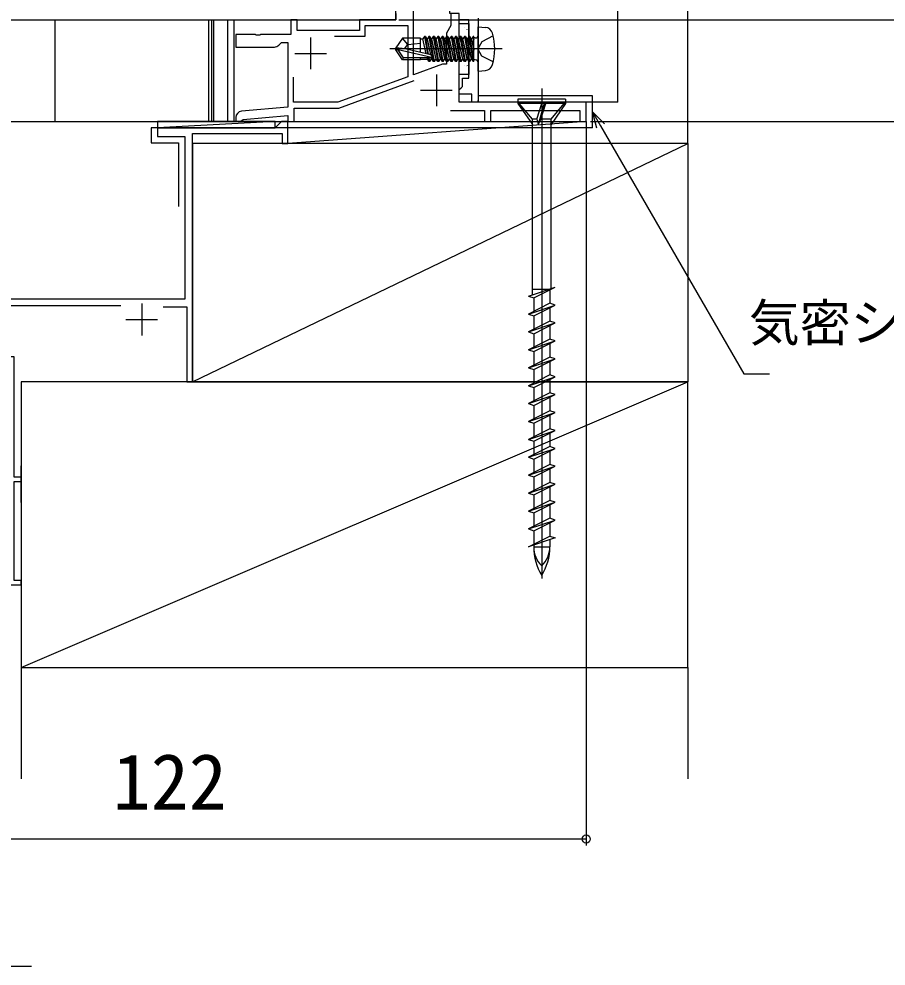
# Model space of a CAD drawing. Units: millimetres, scale not verified. Extents: x -525 to 525, y -783 to 778.
# Drawn here: x 14.7 to 151.2, y -163.8 to -14.7 of the extents above; entities that cross this region are included whole.
import ezdxf
from ezdxf.enums import TextEntityAlignment as Align

# ---------------------------------------------------------------- set-up
doc = ezdxf.new("R2010")
doc.units = ezdxf.units.MM
doc.header["$LTSCALE"] = 4
for name, color, linetype in [('0-2_YKK_11', 7, 'Continuous'), ('0-3_YKK_11E', 7, 'Continuous'), ('0-4_YKK_12', 2, 'Continuous'), ('0-5_YKK_13', 4, 'Continuous'), ('0-6_YKK_D', 6, 'Continuous'), ('0-8_YSS_K', 3, 'Continuous'), ('0-9_YSS_KE', 3, 'Continuous')]:
    doc.layers.add(name, color=color, linetype=linetype)
doc.styles.add('ＭＳ ゴシック', font='')
doc.styles.get('ＭＳ ゴシック').set_extended_font_data('MS Gothic')

msp = doc.modelspace()

# ---------------------------------------------------------------- linework, layer by layer
at = {"layer": '0-2_YKK_11'}
for p, q in [((60.6, -17.6), (60.6, -22.6)), ((58.1, -20.1), (63.1, -20.1)), ((80.4, -23.4), (80.4, -28.4)), ((77.9, -25.9), (82.9, -25.9))]:
    msp.add_line(p, q, dxfattribs=at)
for points in [[(25, 41.2), (24, 41.2), (24, 1.4), (-12, 1.4), (-18, -2.8), (-18, -14.8), (74, -14.8), (74, -10.725), (73.812, -10.334), (73.812, -9.866), (74, -9.476), (74, -7)], [(-18, -3.06), (-18, -14.8), (34.5, -14.8)], [(87, -14.551), (87, -27.8), (86, -27.8), (86, -26.5), (84, -26.5), (84, -25.8), (84.3, -25.5), (84.5, -25.3), (84.5, -24), (85.5, -24), (85.5, -14.8), (84, -14.8), (84, -13.8), (82.5, -13.8), (82.5, -12.8), (85.5, -12.8), (101.842, -6.852)], [(82.7, -13.8), (82.7, -15.688), (82, -16.9), (82, -21.8), (81.385, -21.8), (76.8, -23.469), (76.8, -10.558)], [(74, -13.8), (74, -14.8), (68.3, -14.8), (68.3, -16.5), (58.5, -16.5), (58.5, -14.8), (57.5, -14.8), (57.5, -17.1)], [(82.6, -29.1), (88, -29.1), (88, -30.8), (89, -30.8), (89, -29.1), (103, -29.1), (103, -30.8), (104, -30.8), (104, -27.8), (84, -27.8), (84, -19.858), (83.88, -19.675), (83.88, -19.125), (84, -18.942), (84, -13.8)], [(64.331, -17.4), (69.2, -17.4), (69.2, -15.7), (75.9, -15.7), (75.9, -23.796), (64.9, -27.8), (57.9, -27.8), (57.9, -23.831)], [(57.5, -17.1), (52.758, -17.1), (52.575, -17.22), (52.025, -17.22), (51.842, -17.1), (48.8, -17.1), (48.8, -19.1), (54.886, -19.1)], [(55.593, -18.807), (56, -18.4), (57, -18.4), (57, -28.583), (49.713, -29.22)], [(48.8, -30.216), (48.8, -30.8), (49.5, -30.8), (49.76, -30.65), (49.994, -30.501), (57, -29.888), (57, -30.8), (58, -30.8), (58, -28.7), (65.059, -28.7), (76.897, -24.391)]]:
    msp.add_lwpolyline(points, dxfattribs=at)
for centre, start, end in [((54.886, -18.1), 269.99998, 314.99997), ((49.8, -30.216), 95.00001, 180.00002)]:
    msp.add_arc(centre, 1, start, end, dxfattribs=at)
at = {"layer": '0-3_YKK_11E'}
for p, q in [((34, -59.501), (34, -64.501)), ((31.5, -62.001), (36.5, -62.001))]:
    msp.add_line(p, q, dxfattribs=at)
for points in [[(37.382, -60.001), (41.1, -60.001), (41.1, -71.801), (42, -71.801), (42, -32.701), (56.1, -32.701), (56.1, -34.3), (57, -34.3), (57, -30.8), (56, -30.8), (55, -31.8), (36.5, -31.8), (36.5, -33.201), (40.8, -33.201), (40.8, -58.801), (-4.3, -58.801)], [(13, -84.699), (13, -103.801), (15, -103.801), (15, -103.101), (13.9, -103.101), (13.9, -87.501), (15, -87.501), (15, -86.801), (13.9, -86.801), (13.9, -67.901), (12.1, -67.901), (12.1, -59.801), (30.714, -59.801)]]:
    msp.add_lwpolyline(points, dxfattribs=at)
at = {"layer": '0-4_YKK_12'}
for p, q in [((20.3, -14.8), (20.3, -30.8)), ((44.5, -14.8), (44.5, -30.8)), ((45, -14.8), (45, -30.8)), ((45.3, -14.8), (45.3, -30.8)), ((47.5, -14.8), (47.5, -30.8)), ((48.5, -14.8), (48.5, -30.8)), ((44.5, -30.8), (104, -30.8))]:
    msp.add_line(p, q, dxfattribs=at)
msp.add_lwpolyline([(-29, -88.804), (-29, -30.8), (44.5, -30.8)], dxfattribs=at)
at = {"layer": '0-5_YKK_13'}
for p, q in [((109, -27.8), (109, -0.6)), ((84.807, -16.088), (84.832, -16.088)), ((85.245, -16.312), (85.249, -16.31)), ((87, -15.9), (88.119, -15.998)), ((87, -22.9), (87, -15.9)), ((75.045, -17.7), (74, -19.25)), ((77.9, -17.7), (75.045, -17.7)), ((75.9, -18.7), (75.045, -17.7)), ((77.9, -19.944), (77.9, -17.7)), ((77.9, -17.8), (78.294, -17.8)), ((78.808, -20.151), (78.294, -17.8)), ((78.513, -17.421), (79.003, -20.195)), ((78.687, -17.421), (78.906, -17.8)), ((79.185, -20.236), (78.687, -17.421)), ((78.906, -17.8), (79.452, -20.297)), ((78.906, -17.8), (78.994, -17.8)), ((79.213, -17.421), (78.994, -17.8)), ((79.546, -20.322), (78.994, -17.8)), ((79.387, -17.421), (79.213, -17.421)), ((79.213, -17.421), (79.913, -21.379)), ((79.387, -17.421), (79.606, -17.8)), ((80.087, -21.379), (79.387, -17.421)), ((79.606, -17.8), (79.694, -17.8)), ((79.606, -17.8), (80.306, -21)), ((79.913, -17.421), (79.694, -17.8)), ((80.394, -21), (79.694, -17.8)), ((80.087, -17.421), (79.913, -17.421)), ((79.913, -17.421), (80.613, -21.379)), ((80.087, -17.421), (80.306, -17.8)), ((80.787, -21.379), (80.087, -17.421)), ((80.306, -17.8), (80.394, -17.8)), ((80.306, -17.8), (81.006, -21)), ((80.613, -17.421), (80.394, -17.8)), ((81.094, -21), (80.394, -17.8)), ((80.787, -17.421), (80.613, -17.421)), ((80.613, -17.421), (81.313, -21.379)), ((80.787, -17.421), (81.006, -17.8)), ((81.487, -21.379), (80.787, -17.421)), ((81.006, -17.8), (81.094, -17.8)), ((81.006, -17.8), (81.706, -21)), ((81.313, -17.421), (81.094, -17.8)), ((81.794, -21), (81.094, -17.8)), ((81.487, -17.421), (81.313, -17.421)), ((81.313, -17.421), (82.013, -21.379)), ((81.487, -17.421), (81.706, -17.8)), ((82.187, -21.379), (81.487, -17.421)), ((81.706, -17.8), (81.794, -17.8)), ((81.706, -17.8), (82.406, -21)), ((82.013, -17.421), (81.794, -17.8)), ((82.494, -21), (81.794, -17.8)), ((82.187, -17.421), (82.013, -17.421)), ((82.013, -17.421), (82.713, -21.379)), ((82.187, -17.421), (82.406, -17.8)), ((82.887, -21.379), (82.187, -17.421)), ((82.406, -17.8), (82.494, -17.8)), ((82.406, -17.8), (83.106, -21)), ((82.713, -17.421), (82.494, -17.8)), ((83.194, -21), (82.494, -17.8)), ((82.887, -17.421), (82.713, -17.421)), ((82.713, -17.421), (83.413, -21.379)), ((82.887, -17.421), (83.106, -17.8)), ((83.587, -21.379), (82.887, -17.421)), ((83.106, -17.8), (83.194, -17.8)), ((83.106, -17.8), (83.806, -21)), ((83.413, -17.421), (83.194, -17.8)), ((83.894, -21), (83.194, -17.8)), ((83.587, -17.421), (83.413, -17.421)), ((83.413, -17.421), (84.113, -21.379)), ((83.587, -17.421), (83.806, -17.8)), ((84.287, -21.379), (83.587, -17.421)), ((83.806, -17.8), (83.894, -17.8)), ((83.806, -17.8), (84.506, -21)), ((84.113, -17.421), (83.894, -17.8)), ((84, -16.895), (84.025, -16.895)), ((84.506, -17.8), (84.594, -17.8)), ((84.813, -17.421), (84.594, -17.8)), ((85.294, -21), (84.594, -17.8)), ((84.807, -17.583), (84.832, -17.583)), ((84.813, -17.421), (85.513, -21.379)), ((84.987, -17.421), (84.813, -17.421)), ((85.206, -17.8), (85.906, -21)), ((85.206, -17.8), (85.294, -17.8)), ((85.513, -17.421), (85.294, -17.8)), ((85.994, -21), (85.294, -17.8)), ((85.513, -17.421), (86.213, -21.379)), ((85.906, -17.8), (85.994, -17.8)), ((86.213, -17.421), (85.994, -17.8)), ((86.3, -19.199), (85.994, -17.8)), ((86.3, -17.421), (86.213, -17.421)), ((86.213, -17.421), (86.3, -17.915)), ((86.3, -21.379), (86.3, -17.421)), ((86.5, -17.67), (86.3, -17.67)), ((74, -19.55), (74, -19.25)), ((74, -19.25), (74, -19.55)), ((75.506, -19.4), (74, -19.25)), ((75.399, -19.4), (75.9, -18.7)), ((75.9, -18.7), (77.9, -18.5)), ((84, -18.39), (84.025, -18.39)), ((84.172, -18.112), (84.177, -18.11)), ((84.807, -19.078), (84.832, -19.078)), ((90.753, -19.4), (73.074, -19.4)), ((75.506, -19.4), (74, -19.4)), ((75.045, -21.1), (74, -19.55)), ((79.61, -20.743), (74.362, -19.55)), ((75.045, -21.1), (75.205, -20.8)), ((79.452, -20.8), (75.205, -20.8)), ((79.507, -20.31), (75.506, -19.4)), ((77.9, -21.1), (77.9, -20.8)), ((78.994, -21), (78.95, -20.8)), ((79.11, -20.8), (79.213, -21.379)), ((79.387, -21.379), (79.285, -20.8)), ((79.557, -20.776), (79.606, -21)), ((79.694, -21), (79.633, -20.721)), ((84, -19.885), (84.025, -19.885)), ((84.495, -19.418), (84.5, -19.417)), ((84.795, -20.733), (84.8, -20.731)), ((84.807, -20.573), (84.832, -20.573)), ((77.9, -21.1), (75.045, -21.1)), ((77.9, -21), (78.994, -21)), ((79.213, -21.379), (78.994, -21)), ((79.387, -21.379), (79.213, -21.379)), ((79.387, -21.379), (79.606, -21)), ((79.606, -21), (79.694, -21)), ((79.913, -21.379), (79.694, -21)), ((80.087, -21.379), (79.913, -21.379)), ((80.087, -21.379), (80.306, -21)), ((80.306, -21), (80.394, -21)), ((80.613, -21.379), (80.394, -21)), ((80.787, -21.379), (80.613, -21.379)), ((80.787, -21.379), (81.006, -21)), ((81.006, -21), (81.094, -21)), ((81.313, -21.379), (81.094, -21)), ((81.487, -21.379), (81.313, -21.379)), ((81.487, -21.379), (81.706, -21)), ((81.706, -21), (81.794, -21)), ((82.013, -21.379), (81.794, -21)), ((82.187, -21.379), (82.013, -21.379)), ((82.187, -21.379), (82.406, -21)), ((82.406, -21), (82.494, -21)), ((82.713, -21.379), (82.494, -21)), ((82.887, -21.379), (82.713, -21.379)), ((82.887, -21.379), (83.106, -21)), ((83.106, -21), (83.194, -21)), ((83.413, -21.379), (83.194, -21)), ((83.587, -21.379), (83.413, -21.379)), ((83.587, -21.379), (83.806, -21)), ((83.806, -21), (83.894, -21)), ((84.113, -21.379), (83.894, -21)), ((84, -21.38), (84.025, -21.38)), ((84.287, -21.379), (84.113, -21.379)), ((84.287, -21.379), (84.506, -21)), ((84.506, -21), (84.594, -21)), ((84.807, -22.068), (84.832, -22.068)), ((84.987, -21.379), (85.206, -21)), ((85.075, -22.174), (85.116, -22.147)), ((85.206, -21), (85.294, -21)), ((85.283, -21.98), (85.288, -21.979)), ((85.513, -21.379), (85.294, -21)), ((85.687, -21.379), (85.513, -21.379)), ((85.687, -21.379), (85.906, -21)), ((85.906, -21), (85.994, -21)), ((86.213, -21.379), (85.994, -21)), ((86.3, -21.379), (86.213, -21.379)), ((86.5, -21.13), (86.3, -21.13)), ((84, -22.875), (84.025, -22.875)), ((87, -22.9), (88.119, -22.802)), ((97, -25.632), (97, -102.772)), ((100.75, -27.3), (93.25, -27.3)), ((93.25, -27.3), (93.25, -28)), ((100.75, -28), (93.25, -28)), ((93.25, -28), (95.525, -31.3)), ((95.525, -30.473), (93.45, -28)), ((96.222, -30.473), (97, -28)), ((97.371, -28), (96.418, -31.3)), ((96.872, -30.473), (97.65, -28)), ((98.475, -30.473), (100.55, -28)), ((100.75, -28), (98.475, -31.3)), ((100.75, -27.3), (100.75, -28)), ((95.525, -58.11), (95.525, -30.473)), ((96.222, -30.473), (95.525, -30.473)), ((96.222, -30.473), (96.418, -31.3)), ((96.872, -30.473), (96.418, -31.3)), ((98.475, -30.473), (96.863, -30.473)), ((98.475, -57.12), (98.475, -30.473)), ((94.9, -58.32), (99.1, -56.91)), ((98.475, -57.3), (95.55, -57.3)), ((95.725, -58.597), (99.1, -56.91)), ((98.275, -57.322), (98.275, -59.453)), ((98.475, -57.222), (98.475, -57.3)), ((94.9, -58.32), (95.725, -58.597)), ((98.275, -59.453), (94.9, -61.14)), ((95.725, -58.597), (95.725, -60.728)), ((99.1, -59.73), (98.275, -59.453)), ((94.9, -61.14), (99.1, -59.73)), ((94.9, -61.14), (95.725, -61.417)), ((95.725, -61.417), (99.1, -59.73)), ((98.275, -60.142), (98.275, -62.273)), ((95.725, -61.417), (95.725, -63.548)), ((95.725, -64.237), (99.1, -62.55)), ((99.1, -62.55), (98.275, -62.273)), ((94.9, -63.96), (95.725, -64.237)), ((98.275, -62.962), (98.275, -65.093)), ((95.725, -64.237), (95.725, -66.368)), ((95.725, -67.057), (99.1, -65.37)), ((99.1, -65.37), (98.275, -65.093)), ((94.9, -66.78), (95.725, -67.057)), ((95.725, -67.057), (95.725, -69.188)), ((98.275, -65.782), (98.275, -67.913)), ((95.725, -69.877), (99.1, -68.19)), ((99.1, -68.19), (98.275, -67.913)), ((94.9, -69.6), (95.725, -69.877)), ((95.725, -69.877), (95.725, -72.008)), ((98.275, -68.602), (98.275, -70.733)), ((95.725, -72.697), (99.1, -71.01)), ((99.1, -71.01), (98.275, -70.733)), ((98.275, -71.422), (98.275, -73.553)), ((94.9, -72.42), (95.725, -72.697)), ((95.725, -72.697), (95.725, -74.828)), ((95.725, -75.517), (99.1, -73.83)), ((99.1, -73.83), (98.275, -73.553)), ((98.275, -74.242), (98.275, -76.373)), ((94.9, -75.24), (95.725, -75.517)), ((95.725, -75.517), (95.725, -77.648)), ((95.725, -78.337), (99.1, -76.65)), ((99.1, -76.65), (98.275, -76.373)), ((98.275, -77.062), (98.275, -79.193)), ((94.9, -78.06), (95.725, -78.337)), ((95.725, -78.337), (95.725, -80.468)), ((95.725, -81.157), (99.1, -79.47)), ((99.1, -79.47), (98.275, -79.193)), ((98.275, -79.882), (98.275, -82.013)), ((94.9, -80.88), (95.725, -81.157)), ((95.725, -81.157), (95.725, -83.288)), ((99.1, -82.29), (98.275, -82.013)), ((95.725, -83.977), (99.1, -82.29)), ((98.275, -82.702), (98.275, -84.833)), ((94.9, -83.7), (95.725, -83.977)), ((95.725, -83.977), (95.725, -86.108)), ((99.1, -85.11), (98.275, -84.833)), ((95.725, -86.797), (99.1, -85.11)), ((98.275, -85.522), (98.275, -87.653)), ((94.9, -86.52), (95.725, -86.797)), ((95.725, -86.797), (95.725, -88.928)), ((95.725, -89.617), (99.1, -87.93)), ((99.1, -87.93), (98.275, -87.653)), ((94.9, -89.34), (95.725, -89.617)), ((98.275, -88.342), (98.275, -90.473)), ((95.725, -89.617), (95.725, -91.748)), ((95.725, -92.437), (99.1, -90.75)), ((94.9, -92.16), (95.725, -92.437)), ((95.725, -92.437), (95.725, -94.568)), ((98.275, -91.162), (98.275, -93.293)), ((98.275, -93.293), (94.9, -94.98)), ((95.725, -95.257), (99.1, -93.57)), ((94.9, -94.98), (95.725, -95.257)), ((95.725, -95.257), (95.725, -97.388)), ((98.275, -93.982), (98.275, -96.113)), ((94.9, -97.8), (98.275, -96.113)), ((99.1, -96.39), (94.9, -97.8)), ((98.275, -96.113), (99.1, -96.39)), ((98.275, -96.667), (98.275, -97.8)), ((95.725, -97.523), (95.725, -97.8)), ((95.725, -97.8), (98.275, -97.8))]:
    msp.add_line(p, q, dxfattribs=at)
for points in [[(85.5, -23.4), (84, -23.4), (84, -15.4), (85.5, -15.4)], [(98.275, -90.473), (94.9, -92.16), (99.1, -90.75)]]:
    msp.add_lwpolyline(points, close=True, dxfattribs=at)
for points in [[(78.687, -17.421), (78.513, -17.421), (78.294, -17.8)], [(84.987, -21.379), (84.813, -21.379), (84.594, -21), (83.894, -17.8)], [(84.987, -21.379), (84.287, -17.421), (84.113, -17.421), (84.813, -21.379)], [(84.287, -17.421), (84.506, -17.8), (85.206, -21)], [(85.687, -21.379), (84.987, -17.421), (85.206, -17.8)], [(86.3, -20.885), (85.687, -17.421), (85.513, -17.421)], [(85.687, -17.421), (85.906, -17.8), (86.3, -19.601)], [(89.363, -17.35), (87.548, -18.255), (86.939, -19.4)], [(75.205, -20.8), (74.362, -19.55), (74, -19.55)], [(89.363, -21.45), (87.548, -20.545), (86.939, -19.4)], [(109, -27.8), (87, -27.8), (87, -27.5)], [(98.275, -62.273), (94.9, -63.96), (99.1, -62.55)], [(98.275, -65.093), (94.9, -66.78), (99.1, -65.37)], [(98.275, -67.913), (94.9, -69.6), (99.1, -68.19)], [(98.275, -70.733), (94.9, -72.42), (99.1, -71.01)], [(98.275, -73.553), (94.9, -75.24), (99.1, -73.83)], [(98.275, -76.373), (94.9, -78.06), (99.1, -76.65)], [(98.275, -79.193), (94.9, -80.88), (99.1, -79.47)], [(98.275, -82.013), (94.9, -83.7), (99.1, -82.29)], [(98.275, -84.833), (94.9, -86.52), (99.1, -85.11)], [(98.275, -87.653), (94.9, -89.34), (99.1, -87.93)], [(94.9, -94.98), (99.1, -93.57), (98.275, -93.293)]]:
    msp.add_lwpolyline(points, dxfattribs=at)
for centre, radius, start, end in [((88.006, -17.293), 1.3, 15.88085, 85), ((86.5, -17.17), 0.5, 270, 0), ((80.6, -19.4), 9, 344.11915, 15.88085), ((79.452, -20.552), 0.248, 270, 77.19096), ((86.5, -21.63), 0.5, 0, 90), ((88.006, -21.507), 1.3, 275, 344.11915), ((104.304, -97.8), 8.579, 180, 211.63839), ((99.892, -97.8), 4.167, 180, 226.05098), ((89.696, -97.8), 8.579, 328.36161, 0), ((94.108, -97.8), 4.167, 313.94902, 0)]:
    msp.add_arc(centre, radius, start, end, dxfattribs=at)
at = {"layer": '0-6_YKK_D'}
for p, q in [((74.5, -14.8), (225.294, -14.8)), ((74.5, -14.8), (245.294, -14.8)), ((74.5, -14.8), (245.294, -14.8)), ((104.7, -30.8), (285.294, -30.8)), ((104.7, -30.8), (265.294, -30.8)), ((104.7, -30.8), (245.294, -30.8)), ((104, -31.5), (104, -144.801)), ((104, -143.801), (-18, -143.801))]:
    msp.add_line(p, q, dxfattribs=at)
for points in [[(105.683, -31.85), (105, -29.3), (106.867, -31.167)], [(105, -29.3), (106.275, -31.508), (128.804, -70.529), (132.854, -70.529)], [(-25.65, -143.801), (-14.383, -163.801), (16.617, -163.801)]]:
    msp.add_lwpolyline(points, dxfattribs=at)
msp.add_circle((104, -143.801), 0.637, dxfattribs=at)
at = {"layer": '0-8_YSS_K'}
for p, q in [((120, -34.3), (120, 2.69)), ((55, -30.8), (36.5, -31.8)), ((104, -30.8), (57, -34.3)), ((120, -34.3), (42, -34.3)), ((42, -34.3), (42.004, -71.8)), ((42.004, -71.8), (120, -34.3)), ((120, -34.3), (120.004, -71.8)), ((15.004, -116.8), (120.004, -71.8)), ((42.004, -71.8), (120.004, -71.8)), ((15.004, -90.803), (15.004, -85.065)), ((15.004, -93.803), (15.004, -134.301)), ((15.004, -116.8), (15.004, -134.301)), ((120.004, -116.8), (120.004, -134.301))]:
    msp.add_line(p, q, dxfattribs=at)
for points in [[(36.5, -31.8), (55, -31.8), (55, -30.8), (36.5, -30.8)], [(57, -30.8), (104, -30.8), (104, -34.3), (57, -34.3)], [(120.004, -116.8), (120.004, -71.8), (15.004, -71.8), (15.004, -116.8)]]:
    msp.add_lwpolyline(points, close=True, dxfattribs=at)
at = {"layer": '0-9_YSS_KE'}
for p, q in [((35.5, -31.8), (35.5, -34.201)), ((105, -31.8), (35.5, -31.8))]:
    msp.add_line(p, q, dxfattribs=at)
for points in [[(105, -31.8), (105, -26.8), (87, -26.8)], [(35.5, -34.201), (39.8, -34.201), (39.8, -44.201)]]:
    msp.add_lwpolyline(points, dxfattribs=at)

# ---------------------------------------------------------------- texts
at = {"layer": '0-6_YKK_D', "style": 'ＭＳ ゴシック'}
for s, height, p in [('気密シート', 5.865, (129.616, -67.191)), ('122', 8.798, (29.432, -141.801))]:
    msp.add_text(s, height=height, dxfattribs=at).set_placement(p, align=Align.BOTTOM_LEFT)

doc.saveas('drawing.dxf')
